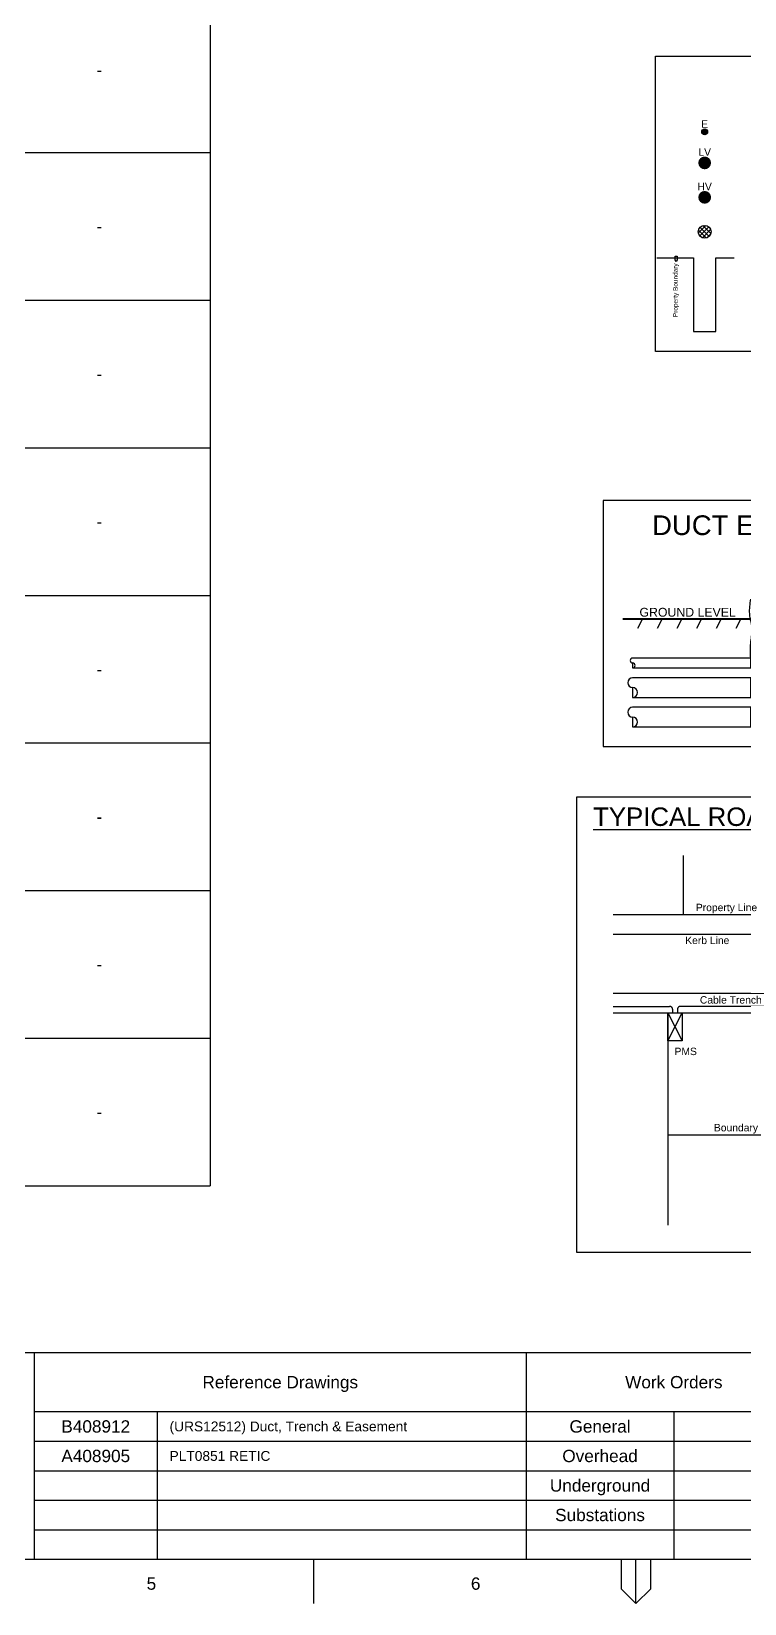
# Paper-space layout 'duct' of a CAD drawing. Header units: metres, sheet in millimetres. Extents: x -9 to 824, y -9 to 577.
# Drawn here: x 284.9 to 429.8, y -9 to 310.5 of the extents above; entities that cross this region are included whole.
import ezdxf
from ezdxf import colors
from ezdxf.entities.mleader import LeaderData, LeaderLine
from ezdxf.enums import TextEntityAlignment as Align
from ezdxf.math import Vec2, Vec3

# ---------------------------------------------------------------- set-up
doc = ezdxf.new("R2010")
doc.units = ezdxf.units.M
doc.linetypes.add('DASHED', pattern=[19.05, 12.7, -6.35])
doc.layers.get('0').update_dxf_attribs({"color": 6})
doc.layers.add('Notes', color=7, linetype='Continuous')
doc.styles.add('ARIAL', font='arial.ttf', dxfattribs={"height": 2})
doc.styles.add('ieISOCP', font='arial.ttf', dxfattribs={"height": 1.5})
doc.styles.get("Standard").update_dxf_attribs({"font": 'arial.ttf'})
doc.dimstyles.get("Standard").update_dxf_attribs({"dimtxt": 2, "dimasz": 3, "dimexe": 1, "dimexo": 3, "dimgap": 0.5, "dimtad": 0, "dimlfac": -1, "dimzin": 12, "dimdsep": 46, "dimtxsty": 'Standard', "dimcen": 1, "dimclrd": 256, "dimclre": 256, "dimclrt": 256, "dimadec": 0, "dimazin": 3, "dimtfac": 1, "dimtmove": 0, "dimatfit": 3, "dimfxl": 1, "dimfxlon": 1, "dimtolj": 1, "dimtzin": 0, "dimlwd": -1, "dimlwe": -1, "dimarcsym": 0})

# ---------------------------------------------------------------- blocks, each defined once
blk = doc.blocks.new('A1_FRAME_TITLE')
at = {"layer": 'Notes'}
for p, q in [((294.37, 47.97), (294.37, 5.97)), ((394.37, 47.97), (394.37, 5.97)), ((394.37, 47.97), (394.37, 5.97)), ((294.37, 35.97), (394.37, 35.97)), ((319.37, 35.97), (319.37, 5.97)), ((394.37, 35.97), (454.37, 35.97)), ((424.37, 35.97), (424.37, 5.97)), ((294.37, 29.97), (394.37, 29.97)), ((394.37, 29.97), (454.37, 29.97)), ((294.37, 23.97), (394.37, 23.97)), ((394.37, 23.97), (454.37, 23.97)), ((294.37, 17.97), (394.37, 17.97)), ((394.37, 17.97), (454.37, 17.97)), ((294.37, 11.97), (394.37, 11.97)), ((394.37, 11.97), (454.37, 11.97)), ((351.17, -3.03), (351.17, 5.97)), ((413.68, 5.97), (413.68, -0.03)), ((416.68, -3.03), (416.68, 5.97)), ((419.68, -0.03), (419.68, 5.97)), ((413.68, -0.03), (416.68, -3.03)), ((416.68, -3.03), (419.68, -0.03))]:
    blk.add_line(p, q, dxfattribs=at)
at = {"layer": 'Notes', "flags": 128}
for points in [[(9, 47.97), (824.37, 47.97)], [(123.8, 5.97), (824.37, 5.97)]]:
    blk.add_lwpolyline(points, dxfattribs=at)
at = {"layer": 'Notes', "style": 'ARIAL'}
for s, p in [('Reference Drawings', (344.37, 41.97)), ('Work Orders', (424.37, 41.97)), ('General', (409.37, 32.97)), ('Overhead', (409.37, 26.97)), ('Underground', (409.37, 20.97)), ('Substations', (409.37, 14.97))]:
    blk.add_text(s, height=2.5, dxfattribs=at).set_placement(p, align=Align.MIDDLE_CENTER)
for s, p in [('5', (317.21, -0.22)), ('6', (383.12, -0.22))]:
    blk.add_text(s, height=2.5, dxfattribs=at).set_placement(p)
at = {"layer": 'Notes', "style": 'ARIAL', "flags": 8}
blk.add_attdef('VERSION_NO', text='', height=1.5, rotation=90, dxfattribs=at).set_placement((261.75, 40.04), align=Align.MIDDLE_CENTER)
at = {"layer": 'Notes', "style": 'ARIAL'}
for tag, height, p in [('CAP_NO', 2, (496.37, 44.97)), ('IE_NUM', 2, (496.37, 38.97)), ('REF_1', 2, (321.87, 32.97)), ('GEN_WO', 2.5, (427.37, 32.97)), ('HV_SWITCH', 2, (496.37, 32.97)), ('REF_2', 2, (321.87, 26.97)), ('OH_WO', 2.5, (427.37, 26.97)), ('UBD_REF', 2, (496.37, 26.97)), ('REF_3', 2, (321.87, 20.97)), ('UG_WO', 2.5, (427.37, 20.97)), ('GIS_MAP_No', 2, (496.37, 20.97)), ('SUB_WO', 2.5, (427.37, 14.97)), ('HV_OP_DIAG', 2, (496.37, 14.97)), ('REF_4', 2, (321.87, 14.97)), ('LGA', 2, (496.37, 8.97))]:
    blk.add_attdef(tag, text='', height=height, dxfattribs=at).set_placement(p, align=Align.MIDDLE_LEFT)
for tag, height, p in [('T1', 4, (679.37, 41.13)), ('T2', 4, (679.37, 35.13)), ('REF_No_1', 2.5, (306.87, 32.97)), ('T3', 4, (679.37, 29.13)), ('REF_No_2', 2.5, (306.87, 26.97)), ('DRAWN', 2.5, (561.87, 25.97)), ('T4', 4, (679.37, 23.13)), ('NUM', 8, (791.37, 20.97)), ('REV', 8, (819.37, 20.97)), ('REF_No_3', 2.5, (306.87, 20.97)), ('DATE', 2.5, (561.87, 17.97)), ('REF_No_4', 2.5, (306.87, 14.97)), ('T5', 4, (679.37, 17.13)), ('T6', 4, (679.37, 11.13)), ('CHD', 2.5, (561.87, 9.97)), ('DESIGN', 2.5, (601.87, 9.97)), ('NS', 2.5, (789.8, 8.94)), ('SHTS', 2.5, (804.81, 8.95))]:
    blk.add_attdef(tag, text='', height=height, dxfattribs=at).set_placement(p, align=Align.MIDDLE_CENTER)
blk.add_attdef('scale', text='', height=2.5, dxfattribs=at).set_placement((560.29, 33.27), align=Align.CENTER)
blk.add_attdef('ExportID', (9.08, 2.39), '', height=2.5, dxfattribs=at)
at = {"layer": 'Notes', "style": 'ARIAL', "flags": 1}
for tag, p, height in [('ProjectType', (14.17, -26.8), 2.5), ('ExportDate', (60.28, -26.79), 2.5), ('ExportUserName', (69.15, -26.8), 2.5), ('DesignerCompanyName', (81.48, -26.79), 2.5), ('ExportAreaOfInterest', (97.1, -26.81), 2.5), ('GIS_SUCCESS', (112, -26.78), 2.5), ('CAD_SUCCESS', (121.79, -26.78), 2.5), ('DEPOTCODE', (132.11, -26.88), 2.5), ('ExportCategories', (140.08, -26.8), 2.5), ('Comments', (154.38, -26.88), 2.5), ('ProjectNumber', (23.56, -26.82), 0.1), ('DrawingNumber', (35.51, -26.8), 0.1), ('ProjectDescription', (47.56, -26.83), 0.1)]:
    blk.add_attdef(tag, p, '', height=height, dxfattribs=at)
blk = doc.blocks.new('*D211')
at = {"layer": 'Notes', "transparency": 16777216}
for p, q in [((83.1, 70.87), (83.1, 68.64)), ((83.1, 69.64), (83.1, 70.64)), ((84.1, 68.64), (82.1, 68.64)), ((83.1, 66.84), (83.1, 68.64)), ((83.1, 66.84), (83.1, 68.64)), ((84.1, 66.84), (82.1, 66.84)), ((83.1, 65.84), (83.1, 64.84))]:
    blk.add_line(p, q, dxfattribs=at)
for points in [[(82.93, 69.64), (83.26, 69.64), (83.1, 68.64)], [(82.93, 65.84), (83.26, 65.84), (83.1, 66.84)]]:
    blk.add_solid(points, dxfattribs=at)
at = {"layer": 'Notes', "transparency": 16777216, "insert": (83.1, 74.75), "char_height": 1.5, "attachment_point": 5, "rotation": 90}
blk.add_mtext('\\A1;900mm', dxfattribs=at)
blk = doc.blocks.new('*D205')
at = {"layer": 'Notes', "transparency": 16777216}
for p, q in [((44, 50.98), (44, 51.98)), ((44, 49.98), (45, 49.98)), ((44, 49.98), (44, 48.64)), ((44, 47.64), (44, 45.73))]:
    blk.add_line(p, q, dxfattribs=at)
for points in [[(43.83, 50.98), (44.17, 50.98), (44, 49.98)], [(43.83, 47.64), (44.17, 47.64), (44, 48.64)]]:
    blk.add_solid(points, dxfattribs=at)
at = {"layer": 'Notes', "transparency": 16777216, "insert": (44, 40.93), "char_height": 1.5, "attachment_point": 5, "rotation": 90}
blk.add_mtext('\\A1;{\\fISOCPEUR|b0|i0|c0|p34;℄}-600mm', dxfattribs=at)
blk = doc.blocks.new('*D206')
at = {"layer": 'Notes', "transparency": 16777216}
for p, q in [((44.46, 54.34), (43.46, 54.34)), ((45.46, 53.34), (45.46, 55.34)), ((46.95, 54.34), (45.46, 54.34)), ((46.95, 53.34), (46.95, 55.34)), ((47.95, 54.34), (48.95, 54.34))]:
    blk.add_line(p, q, dxfattribs=at)
for points in [[(44.46, 54.5), (44.46, 54.17), (45.46, 54.34)], [(47.95, 54.5), (47.95, 54.17), (46.95, 54.34)]]:
    blk.add_solid(points, dxfattribs=at)
at = {"layer": 'Notes', "transparency": 16777216, "insert": (39.58, 54.34), "char_height": 1.5, "attachment_point": 5}
blk.add_mtext('\\A1;900mm', dxfattribs=at)
blk = doc.blocks.new('*D207')
at = {"layer": 'Notes', "transparency": 16777216}
for p, q in [((67.66, 32.31), (66.66, 32.31)), ((68.66, 31.31), (68.66, 33.31)), ((68.66, 32.31), (70.13, 32.31)), ((70.13, 31.31), (70.13, 33.31)), ((71.13, 32.31), (72.13, 32.31))]:
    blk.add_line(p, q, dxfattribs=at)
for points in [[(67.66, 32.48), (67.66, 32.14), (68.66, 32.31)], [(71.13, 32.48), (71.13, 32.14), (70.13, 32.31)]]:
    blk.add_solid(points, dxfattribs=at)
at = {"layer": 'Notes', "transparency": 16777216, "insert": (76.01, 32.31), "char_height": 1.5, "attachment_point": 5}
blk.add_mtext('\\A1;900mm', dxfattribs=at)
blk = doc.blocks.new('*D208')
at = {"layer": 'Notes', "transparency": 16777216}
for p, q in [((50.13, 22), (50.13, 23)), ((52.14, 23), (52.14, 21)), ((49.13, 22), (48.13, 22)), ((52.14, 22), (50.13, 22)), ((53.14, 22), (54.14, 22))]:
    blk.add_line(p, q, dxfattribs=at)
for points in [[(49.13, 22.17), (49.13, 21.83), (50.13, 22)], [(53.14, 22.17), (53.14, 21.83), (52.14, 22)]]:
    blk.add_solid(points, dxfattribs=at)
at = {"layer": 'Notes', "transparency": 16777216, "insert": (44.25, 22), "char_height": 1.5, "attachment_point": 5}
blk.add_mtext('\\A1;900mm', dxfattribs=at)
blk = doc.blocks.new('*D209')
at = {"layer": 'Notes', "transparency": 16777216}
for p, q in [((78.51, 52.36), (78.51, 49.97)), ((78.51, 50.97), (78.51, 51.97)), ((78.51, 49.97), (77.51, 49.97)), ((78.76, 48.64), (77.51, 48.64)), ((78.51, 49.97), (78.51, 48.64)), ((78.51, 49.97), (78.51, 48.64)), ((78.51, 47.64), (78.51, 46.64))]:
    blk.add_line(p, q, dxfattribs=at)
for points in [[(78.35, 50.97), (78.68, 50.97), (78.51, 49.97)], [(78.35, 47.64), (78.68, 47.64), (78.51, 48.64)]]:
    blk.add_solid(points, dxfattribs=at)
at = {"layer": 'Notes', "transparency": 16777216, "insert": (78.51, 56.25), "char_height": 1.5, "attachment_point": 5, "rotation": 90}
blk.add_mtext('\\A1;600mm', dxfattribs=at)
blk = doc.blocks.new('*D210')
at = {"layer": 'Notes', "transparency": 16777216}
for p, q in [((88.42, 51.44), (88.42, 52.44)), ((87.42, 50.44), (89.42, 50.44)), ((87.42, 48.64), (89.42, 48.64)), ((88.42, 48.64), (88.42, 50.44)), ((88.42, 48.64), (88.42, 50.44)), ((88.42, 46.63), (88.42, 48.64)), ((88.42, 47.64), (88.42, 46.64))]:
    blk.add_line(p, q, dxfattribs=at)
for points in [[(88.25, 51.44), (88.59, 51.44), (88.42, 50.44)], [(88.25, 47.64), (88.59, 47.64), (88.42, 48.64)]]:
    blk.add_solid(points, dxfattribs=at)
at = {"layer": 'Notes', "transparency": 16777216, "insert": (88.42, 42.75), "char_height": 1.5, "attachment_point": 5, "rotation": 90}
blk.add_mtext('\\A1;900mm', dxfattribs=at)
blk = doc.blocks.new('*D212')
at = {"layer": 'Notes', "transparency": 16777216}
for p, q in [((49.13, 28.73), (47.36, 28.73)), ((51.47, 28.73), (50.13, 28.73)), ((52.47, 28.73), (53.47, 28.73))]:
    blk.add_line(p, q, dxfattribs=at)
for points in [[(49.13, 28.9), (49.13, 28.56), (50.13, 28.73)], [(52.47, 28.9), (52.47, 28.56), (51.47, 28.73)]]:
    blk.add_solid(points, dxfattribs=at)
at = {"layer": 'Notes', "transparency": 16777216, "insert": (42.56, 28.73), "char_height": 1.5, "attachment_point": 5}
blk.add_mtext('\\A1;{\\fISOCPEUR|b0|i0|c0|p34;℄}-600mm', dxfattribs=at)
blk = doc.blocks.new('*U398')
h = blk.add_hatch(color=3)
h.dxf.hatch_style = 1
h.paths.add_polyline_path([(0.6, 0.6, 1), (-0.6, 0.6, 1)])
at = {"color": 3}
blk.add_circle((0, 0.6), 0.6, dxfattribs=at)
at = {"insert": (0, 2.2), "char_height": 1.5, "width": 1.8, "attachment_point": 5}
blk.add_mtext('{\\C3;E}', dxfattribs=at)
blk = doc.blocks.new('*U384')
h = blk.add_hatch(color=5)
h.dxf.hatch_style = 1
h.paths.add_polyline_path([(1.3, 1.3, 1), (-1.3, 1.3, 1)])
at = {"color": 1, "insert": (0, 3.5), "char_height": 1.5, "width": 1.4, "attachment_point": 5}
blk.add_mtext('{\\C5;LV}', dxfattribs=at)
blk = doc.blocks.new('*U386')
h = blk.add_hatch(color=1)
h.dxf.hatch_style = 1
h.paths.add_polyline_path([(1.3, 1.3, 1), (-1.3, 1.3, 1)])
at = {"color": 1, "insert": (0, 3.5), "char_height": 1.5, "width": 1.4, "attachment_point": 5}
blk.add_mtext('HV', dxfattribs=at)
blk = doc.blocks.new('*U395')
at = {"transparency": 33554559}
h = blk.add_hatch(dxfattribs=at)
h.set_pattern_fill('ANSI37', color=256, scale=0.2)
h.paths.add_polyline_path([(1.3, 1.3, 1), (-1.3, 1.3, 1)])
blk.add_circle((0, 1.3), 1.3)
blk = doc.blocks.new('Trench (PB)')
for p, q in [((-8, 20.5), (-7.5, 20.5)), ((-8, 19.5), (-8, 20.5)), ((-7.75, 19), (-8, 19.5)), ((-7.5, 19.5), (-7.75, 19)), ((-7.5, 20.5), (-7.5, 19.5))]:
    blk.add_line(p, q)
at = {"flags": 128}
blk.add_lwpolyline([(-13, 20), (-3, 20), (-3, 0), (3, 0), (3, 20), (8, 20)], dxfattribs=at)
at = {"insert": (-7.75, 18.5), "char_height": 1.25, "attachment_point": 6, "rotation": 90, "style": 'ieISOCP'}
blk.add_mtext('Property Boundary', dxfattribs=at)
blk = doc.blocks.new('*T459')
at = {"layer": 'Notes', "color": 0, "linetype": 'ByBlock', "lineweight": -2, "transparency": 16777216}
for p, q in [((0, 0), (309.86, 0)), ((0, 0), (0, -480.96)), ((309.86, 0), (309.86, -480.96)), ((0, -15), (309.86, -15)), ((0, -35), (309.86, -35)), ((30, -35), (30, -480.96)), ((69.86, -35), (69.86, -480.96)), ((99.86, -35), (99.86, -480.96)), ((119.86, -35), (119.86, -480.96)), ((139.86, -35), (139.86, -480.96)), ((159.86, -35), (159.86, -480.96)), ((179.86, -35), (179.86, -480.96)), ((199.86, -35), (199.86, -480.96)), ((219.86, -35), (219.86, -480.96)), ((264.86, -35), (264.86, -480.96)), ((0, -48.82), (309.86, -48.82)), ((0, -78.82), (309.86, -78.82)), ((0, -108.82), (309.86, -108.82)), ((0, -138.82), (309.86, -138.82)), ((0, -168.82), (309.86, -168.82)), ((0, -202.23), (309.86, -202.23)), ((0, -237.41), (309.86, -237.41)), ((0, -270.96), (309.86, -270.96)), ((0, -300.96), (309.86, -300.96)), ((0, -330.96), (309.86, -330.96)), ((0, -360.96), (309.86, -360.96)), ((0, -390.96), (309.86, -390.96)), ((0, -420.96), (309.86, -420.96)), ((0, -450.96), (309.86, -450.96)), ((0, -480.96), (309.86, -480.96))]:
    blk.add_line(p, q, dxfattribs=at)
at = {"layer": 'Notes', "color": 0, "lineweight": 35, "transparency": 16777216}
for s, insert, char_height, width, attachment_point in [('Urban Subdivision Related Reimbursement - Duct and Cable Schedule', (154.93, -7.5), 6, 306.8607, 5), ('{\\fArial|b1|i0|c0|p34;Duct and Cable Schedule codes:\\PT&R: HV Light trenching & reinstatement\\PPC: Lay Cable - Pull Conductor through Ducts\\P*All length entered in meters (m)}', (1.5, -25), 2.5, 96.8607, 4), ('{\\fArial|b1|i0|c0|p34;LD: Lay HV 125mm Ducts in Trench\\PC: Cable - Materials}', (101.36, -25), 2.5, 117, 4), ('{\\fArial|b1|i0|c0|p34;LC: Lay HV Cable - Directly Buried in Trench\\PD: Lay HV duct in SL/LV Trench}', (221.36, -25), 2.5, 87, 4), ('{\\fArial|b1|i0|c0|p34;Route Length     (m)}', (84.86, -41.91), 2.5, 27, 5), ('{\\fArial|b1|i0|c0|p34;Other Duct Reimbursement            (m) x ($) }', (242.36, -41.91), 2.5, 42, 5), ('{\\fArial|b1|i0|c0|p34;Existing Duct Usage       (m) x ($)}', (287.36, -41.91), 2.5, 42, 5), ('{\\fArial|b1|i0|c0|p34;Nodes}', (15, -41.91), 2.5, 27, 5), ('{\\fArial|b1|i0|c0|p34;Configuration}', (49.93, -41.91), 2.5, 36.8607, 5), ('{\\fArial|b1|i0|c0|p34;T&R}', (109.86, -41.91), 2.5, 17, 5), ('{\\fArial|b1|i0|c0|p34;LD}', (129.86, -41.91), 2.5, 17, 5), ('{\\fArial|b1|i0|c0|p34;LC}', (149.86, -41.91), 2.5, 17, 5), ('{\\fArial|b1|i0|c0|p34;PC}', (169.86, -41.91), 2.5, 17, 5), ('{\\fArial|b1|i0|c0|p34;C}', (189.86, -41.91), 2.5, 17, 5), ('{\\fArial|b1|i0|c0|p34;D}', (209.86, -41.91), 2.5, 17, 5), ('New Trench', (49.93, -50.32), 2.5, 36.8607, 2), ('A - B', (15, -63.82), 2.5, 27, 5), ('41', (84.86, -63.82), 2.5, 27, 5), ('-', (109.86, -63.82), 2.5, 17, 5), ('-', (129.86, -63.82), 2.5, 17, 5), ('-', (149.86, -63.82), 2.5, 17, 5), ('-', (169.86, -63.82), 2.5, 17, 5), ('-', (189.86, -63.82), 2.5, 17, 5), ('-', (209.86, -63.82), 2.5, 17, 5), ('-', (242.36, -63.82), 2.5, 42, 5), ('-', (287.36, -63.82), 2.5, 42, 5), ('New Road Crossing', (49.93, -80.32), 2.5, 36.8607, 2), ('B - C', (15, -93.82), 2.5, 27, 5), ('18', (84.86, -93.82), 2.5, 27, 5), ('72', (209.86, -93.82), 2.5, 17, 5), ('-', (109.86, -93.82), 2.5, 17, 5), ('-', (129.86, -93.82), 2.5, 17, 5), ('-', (149.86, -93.82), 2.5, 17, 5), ('-', (169.86, -93.82), 2.5, 17, 5), ('-', (189.86, -93.82), 2.5, 17, 5), ('-', (242.36, -93.82), 2.5, 42, 5), ('-', (287.36, -93.82), 2.5, 42, 5), ('New Trench', (49.93, -110.32), 2.5, 36.8607, 2), ('C - D', (15, -123.82), 2.5, 27, 5), ('20', (84.86, -123.82), 2.5, 27, 5), ('-', (109.86, -123.82), 2.5, 17, 5), ('-', (129.86, -123.82), 2.5, 17, 5), ('-', (149.86, -123.82), 2.5, 17, 5), ('-', (169.86, -123.82), 2.5, 17, 5), ('-', (189.86, -123.82), 2.5, 17, 5), ('60', (209.86, -123.82), 2.5, 17, 5), ('-', (242.36, -123.82), 2.5, 42, 5), ('-', (287.36, -123.82), 2.5, 42, 5), ('New Trench', (49.93, -140.32), 2.5, 36.8607, 2), ('D - E', (15, -153.82), 2.5, 27, 5), ('20', (84.86, -153.82), 2.5, 27, 5), ('60', (209.86, -153.82), 2.5, 17, 5), ('-', (109.86, -153.82), 2.5, 17, 5), ('-', (129.86, -153.82), 2.5, 17, 5), ('-', (149.86, -153.82), 2.5, 17, 5), ('-', (169.86, -153.82), 2.5, 17, 5), ('-', (189.86, -153.82), 2.5, 17, 5), ('-', (242.36, -153.82), 2.5, 42, 5), ('-', (287.36, -153.82), 2.5, 42, 5), ('New Trench Adjacent Existing', (49.93, -170.32), 2.5, 36.8607, 2), ('E - F', (15, -185.52), 2.5, 27, 5), ('28', (84.86, -185.52), 2.5, 27, 5), ('84', (209.86, -185.52), 2.5, 17, 5), ('-', (109.86, -185.52), 2.5, 17, 5), ('-', (129.86, -185.52), 2.5, 17, 5), ('-', (149.86, -185.52), 2.5, 17, 5), ('-', (169.86, -185.52), 2.5, 17, 5), ('-', (189.86, -185.52), 2.5, 17, 5), ('-', (242.36, -185.52), 2.5, 42, 5), ('-', (287.36, -185.52), 2.5, 42, 5), ('New Trench Adjacent Existing', (49.93, -203.73), 2.5, 36.8607, 2), ('F - G', (15, -219.82), 2.5, 27, 5), ('14', (84.86, -219.82), 2.5, 27, 5), ('-', (109.86, -219.82), 2.5, 17, 5), ('-', (129.86, -219.82), 2.5, 17, 5), ('28', (149.86, -219.82), 2.5, 17, 5), ('-', (169.86, -219.82), 2.5, 17, 5), ('28', (189.86, -219.82), 2.5, 17, 5), ('42', (209.86, -219.82), 2.5, 17, 5), ('-', (242.36, -219.82), 2.5, 42, 5), ('-', (287.36, -219.82), 2.5, 42, 5), ('New Trench Adjacent Existing', (49.93, -238.91), 2.5, 36.8607, 2), ('G - H', (15, -254.19), 2.5, 27, 5), ('24', (84.86, -254.19), 2.5, 27, 5), ('-', (109.86, -254.19), 2.5, 17, 5), ('-', (129.86, -254.19), 2.5, 17, 5), ('48', (149.86, -254.19), 2.5, 17, 5), ('-', (169.86, -254.19), 2.5, 17, 5), ('48', (189.86, -254.19), 2.5, 17, 5), ('72', (209.86, -254.19), 2.5, 17, 5), ('-', (242.36, -254.19), 2.5, 42, 5), ('-', (287.36, -254.19), 2.5, 42, 5), ('New Road Crossing', (49.93, -272.46), 2.5, 36.8607, 2), ('H - J', (15, -285.96), 2.5, 27, 5), ('15', (84.86, -285.96), 2.5, 27, 5), ('-', (109.86, -285.96), 2.5, 17, 5), ('-', (129.86, -285.96), 2.5, 17, 5), ('30', (169.86, -285.96), 2.5, 17, 5), ('30', (189.86, -285.96), 2.5, 17, 5), ('45', (209.86, -285.96), 2.5, 17, 5), ('-', (242.36, -285.96), 2.5, 42, 5), ('-', (287.36, -285.96), 2.5, 42, 5), ('New Trench', (49.93, -302.46), 2.5, 36.8607, 2), ('J - K', (15, -315.96), 2.5, 27, 5), ('102', (84.86, -315.96), 2.5, 27, 5), ('-', (109.86, -315.96), 2.5, 17, 5), ('-', (129.86, -315.96), 2.5, 17, 5), ('204', (149.86, -315.96), 2.5, 17, 5), ('204', (189.86, -315.96), 2.5, 17, 5), ('102', (209.86, -315.96), 2.5, 17, 5), ('-', (242.36, -315.96), 2.5, 42, 5), ('-', (287.36, -315.96), 2.5, 42, 5), ('New Trench', (49.93, -332.46), 2.5, 36.8607, 2), ('K - L', (15, -345.96), 2.5, 27, 5), ('168', (84.86, -345.96), 2.5, 27, 5), ('-', (109.86, -345.96), 2.5, 17, 5), ('-', (129.86, -345.96), 2.5, 17, 5), ('-', (149.86, -345.96), 2.5, 17, 5), ('-', (169.86, -345.96), 2.5, 17, 5), ('-', (189.86, -345.96), 2.5, 17, 5), ('-', (209.86, -345.96), 2.5, 17, 5), ('-', (242.36, -345.96), 2.5, 42, 5), ('-', (287.36, -345.96), 2.5, 42, 5), ('New Trench', (49.93, -362.46), 2.5, 36.8607, 2), ('L - M', (15, -375.96), 2.5, 27, 5), ('12', (84.86, -375.96), 2.5, 27, 5), ('-', (109.86, -375.96), 2.5, 17, 5), ('-', (129.86, -375.96), 2.5, 17, 5), ('-', (149.86, -375.96), 2.5, 17, 5), ('-', (169.86, -375.96), 2.5, 17, 5), ('-', (189.86, -375.96), 2.5, 17, 5), ('-', (209.86, -375.96), 2.5, 17, 5), ('-', (242.36, -375.96), 2.5, 42, 5), ('-', (287.36, -375.96), 2.5, 42, 5), ('New Trench', (49.93, -392.46), 2.5, 36.8607, 2), ('M - N', (15, -405.96), 2.5, 27, 5), ('24', (84.86, -405.96), 2.5, 27, 5), ('-', (109.86, -405.96), 2.5, 17, 5), ('-', (129.86, -405.96), 2.5, 17, 5), ('-', (149.86, -405.96), 2.5, 17, 5), ('-', (169.86, -405.96), 2.5, 17, 5), ('-', (189.86, -405.96), 2.5, 17, 5), ('-', (209.86, -405.96), 2.5, 17, 5), ('-', (242.36, -405.96), 2.5, 42, 5), ('-', (287.36, -405.96), 2.5, 42, 5), ('New Trench', (49.93, -422.46), 2.5, 36.8607, 2), ('N - P', (15, -435.96), 2.5, 27, 5), ('15', (84.86, -435.96), 2.5, 27, 5), ('-', (109.86, -435.96), 2.5, 17, 5), ('-', (129.86, -435.96), 2.5, 17, 5), ('-', (149.86, -435.96), 2.5, 17, 5), ('-', (169.86, -435.96), 2.5, 17, 5), ('-', (189.86, -435.96), 2.5, 17, 5), ('-', (209.86, -435.96), 2.5, 17, 5), ('-', (242.36, -435.96), 2.5, 42, 5), ('-', (287.36, -435.96), 2.5, 42, 5), ('New Trench', (49.93, -452.46), 2.5, 36.8607, 2), ('P - Q', (15, -465.96), 2.5, 27, 5), ('32', (84.86, -465.96), 2.5, 27, 5), ('-', (109.86, -465.96), 2.5, 17, 5), ('-', (129.86, -465.96), 2.5, 17, 5), ('-', (149.86, -465.96), 2.5, 17, 5), ('-', (169.86, -465.96), 2.5, 17, 5), ('-', (189.86, -465.96), 2.5, 17, 5), ('-', (209.86, -465.96), 2.5, 17, 5), ('-', (242.36, -465.96), 2.5, 42, 5), ('-', (287.36, -465.96), 2.5, 42, 5)]:
    blk.add_mtext(s, dxfattribs=dict(at, insert=insert, char_height=char_height, width=width, attachment_point=attachment_point))
blk = doc.blocks.new('NOTE_DUCT-END-DETAIL')
h = blk.add_hatch(color=256)
h.dxf.hatch_style = 1
h.paths.add_polyline_path([(42.5, 34), (41.5, 34), (42, 30)])
h = blk.add_hatch(color=256)
h.dxf.hatch_style = 1
h.paths.add_polyline_path([(42, 26), (41.5, 22), (42.5, 22)])
for p, q in [((42, 34), (42, 40)), ((41.5, 34), (42.5, 34)), ((42, 30), (41.5, 34)), ((42.5, 34), (42, 30)), ((32, 30), (44, 30)), ((79.61, 30.03), (81.54, 30.58)), ((8, 26), (7, 24)), ((12, 26), (11, 24)), ((16, 26), (15, 24)), ((20, 26), (19, 24)), ((24, 26), (23, 24)), ((28, 26), (27, 24)), ((32, 26), (31, 24)), ((36, 26), (35, 24)), ((40, 26), (39, 24)), ((42, 26), (41.5, 22)), ((42.5, 22), (42, 26)), ((44, 26), (43, 24)), ((66, 26), (65, 24)), ((70, 26), (69, 24)), ((74, 26), (73, 24)), ((90.5, 26), (89.5, 24)), ((94.5, 26), (93.5, 24)), ((41.5, 22), (42.5, 22)), ((42, 22), (42, 16)), ((6, 17), (6, 16)), ((6, 12), (6, 10)), ((6, 6), (6, 4))]:
    blk.add_line(p, q)
at = {"lineweight": 40}
for p, q in [((4, 26), (46, 26)), ((64, 26), (96, 26))]:
    blk.add_line(p, q, dxfattribs=at)
blk.add_lwpolyline([(0, 0), (100, 0), (100, 50), (0, 50)], close=True)
at = {"flags": 128}
blk.add_lwpolyline([(77, 26), (77, 2), (89, 2), (89, 26)], dxfattribs=at)
for points in [[(6, 16), (30, 16), (29.99, 18), (6, 18)], [(6, 10), (30, 10), (30, 14), (6, 14)], [(6, 4), (30, 4), (30, 8), (6, 8)]]:
    blk.add_lwpolyline(points)
for centre, radius in [((80, 17), 1), ((86, 17), 1), ((80, 12), 2), ((86, 12), 2), ((80, 6), 2), ((86, 6), 2)]:
    blk.add_circle(centre, radius)
for centre, radius, start, end in [((6, 17.5), 0.5, 90, 270), ((6, 16.5), 0.5, 270, 90), ((6, 13), 1, 90, 270), ((6, 11), 1, 270, 90), ((6, 7), 1, 90, 270), ((6, 5), 1, 270, 90)]:
    blk.add_arc(centre, radius, start, end)
blk.add_spline([(30, 18), (30, 21), (30.27, 23.77), (29.8, 27), (30, 30)], degree=3)
for points, knots in [([(79.02, 16.78), (78.69, 18.04), (77.93, 20.87), (80.66, 25.06), (80.1, 28.32), (79.61, 30.03)], [0, 0, 0, 0, 3.753389, 8.496806, 13.604961, 13.604961, 13.604961, 13.604961]), ([(80.98, 17.22), (80.86, 17.77), (80.8, 18.02), (80.62, 18.73), (80.54, 19.16), (80.48, 19.7), (80.47, 19.86), (80.47, 20.17), (80.49, 20.3), (80.54, 20.6), (80.58, 20.77), (80.75, 21.33), (80.93, 21.77), (81.34, 22.74), (81.57, 23.29), (81.87, 24.23), (81.97, 24.6), (82.1, 25.33), (82.15, 25.69), (82.21, 26.73), (82.17, 27.4), (81.97, 28.92), (81.77, 29.77), (81.54, 30.58)], [0, 0, 0, 0, 0.775638, 0.775638, 2.326913, 2.326913, 3.062631, 3.062631, 3.843652, 3.843652, 4.624672, 4.624672, 6.1926, 6.1926, 7.760529, 7.760529, 8.622893, 8.622893, 9.485257, 9.485257, 11.135927, 11.135927, 13.388184, 13.388184, 13.388184, 13.388184])]:
    blk.add_open_spline(points, degree=3, knots=knots)
blk.add_text('DUCT END LOCATION DETAIL', height=4).set_placement((50, 45), align=Align.MIDDLE_CENTER)
blk.add_text('300mm', height=1.79, rotation=90.0136).set_placement((41.5, 36), align=Align.BOTTOM_CENTER)
blk.add_text('GROUND LEVEL', height=1.79).set_placement((17.18, 25.88), align=Align.BOTTOM_CENTER)
at = {"insert": (53.5, 4), "char_height": 1.79, "attachment_point": 8}
blk.add_mtext('DEVELOPER TO ATTACH\\PPVC MARKER TAPE \\PTO DUCT END', dxfattribs=at)
ml = blk.add_multileader_mtext('Standard')
ml.set_content('', color=256)
ml.set_leader_properties()
ml.build(insert=Vec2(0, 0))
ml.multileader.update_dxf_attribs({"leader_type": 2, "text_left_attachment_type": 2, "text_right_attachment_type": 2, "dogleg_length": 0.01, "arrow_head_size": 3})
ctx = ml.context
ctx.base_point, ctx.char_height, ctx.arrow_head_size, ctx.landing_gap_size, ctx.plane_origin = Vec3(40.5, 8), 2, 3, 1, Vec3(31.5, 18)
ctx.left_attachment, ctx.right_attachment = 2, 2
notes = []
notes.append((ctx, [(0, (1, 1, 0), (40.49, 8), (1, 0), 0.01, [(0, [(31.5, 18)], 0, [])])]))
ctx.mtext.insert, ctx.mtext.flow_direction = Vec3(41.5, 9), 5
ml = blk.add_multileader_mtext('Standard')
ml.set_content('', color=256)
ml.set_leader_properties()
ml.build(insert=Vec2(0, 0))
ml.multileader.update_dxf_attribs({"leader_type": 2, "text_left_attachment_type": 2, "text_right_attachment_type": 2, "dogleg_length": 0.01, "arrow_head_size": 3})
ctx = ml.context
ctx.base_point, ctx.char_height, ctx.arrow_head_size, ctx.landing_gap_size, ctx.plane_origin = Vec3(65.5, 7.5), 2, 3, 1, Vec3(56.5, 20.5)
ctx.left_attachment, ctx.right_attachment = 2, 2
notes.append((ctx, [(1, (1, 1, 0), (67.51, 7.5), (-1, 0), 0.01, [(0, [(76.5, 16.5)], 0, [])])]))
ctx.mtext.insert, ctx.mtext.flow_direction = Vec3(66.5, 8.5), 5
for ctx, leaders in notes:
    for number, flags, end, landing, length, lines in leaders:
        leader = LeaderData()
        leader.index, (leader.has_last_leader_line, leader.has_dogleg_vector, leader.attachment_direction) = number, flags
        leader.last_leader_point, leader.dogleg_vector, leader.dogleg_length = Vec3(end), Vec3(landing), length
        for number, points, colour, breaks in lines:
            line = LeaderLine()
            line.index, line.vertices, line.color, line.breaks = number, Vec3.list(points), colors.encode_raw_color(colour), breaks
            leader.lines.append(line)
        ctx.leaders.append(leader)
blk = doc.blocks.new('Typical Road Crossing')
at = {"layer": 'Notes'}
for p, q in [((21.727, 80.674), (21.727, 68.637)), ((41.727, 80.674), (41.727, 68.637)), ((62.139, 80.674), (62.139, 68.637)), ((85.439, 80.674), (85.439, 68.637)), ((106.271, 80.674), (106.271, 68.637)), ((7.5, 48.637), (45.441, 48.637)), ((18.587, 48.637), (18.587, 5.5)), ((18.587, 43), (21.5, 48.637)), ((18.587, 48.637), (21.5, 43)), ((45.441, 48.637), (50.129, 43.949)), ((50.129, 43.949), (50.129, 5.5)), ((68.723, 29.589), (70.065, 30)), ((70.065, 30), (112.435, 30)), ((18.587, 23.896), (50.129, 23.896)), ((51.473, 24.307), (52.138, 24.511)), ((53.973, 25.072), (54, 25.081)), ((70.129, 7.5), (112.5, 7.5))]:
    blk.add_line(p, q, dxfattribs=at)
at = {"layer": 'Notes', "ltscale": 2}
for p, q in [((7.5, 64.637), (112.5, 64.637)), ((112.5, 52.5), (74, 52.5)), ((66, 44.5), (66, 5.5))]:
    blk.add_line(p, q, dxfattribs=at)
at = {"layer": 'Notes'}
for points in [[(0, 0), (120, 0), (120, 92.5), (0, 92.5)], [(18.587, 48.637), (21.5, 48.637), (21.5, 43), (18.587, 43)]]:
    blk.add_lwpolyline(points, close=True, dxfattribs=at)
at = {"layer": 'Notes', "flags": 128}
for points in [[(7.5, 68.637), (112.5, 68.637)], [(85.089, 50.437), (85.089, 66.837), (85.439, 66.837), (85.789, 66.837), (85.789, 50.437), (85.089, 50.437)], [(70.129, 5.5), (70.129, 43.949), (74.817, 48.637), (112.5, 48.637)]]:
    blk.add_lwpolyline(points, dxfattribs=at)
at = {"layer": 'Notes', "linetype": 'DASHED', "ltscale": 3, "flags": 128}
blk.add_lwpolyline([(112.5, 67.3), (86.039, 67.3, 0.3480677), (85.455, 66.837, 0.3480677)], format="xyb", dxfattribs=at)
at = {"layer": 'Notes', "ltscale": 2, "flags": 128}
blk.add_lwpolyline([(7.5, 52.637), (46, 52.637, -0.4142136), (54, 44.637), (54, 5.5)], format="xyb", dxfattribs=at)
at = {"layer": 'Notes', "linetype": 'DASHED', "ltscale": 3}
for points in [[(7.5, 49.985), (18.944, 49.983, -0.4141666), (19.544, 49.383), (19.544, 48.637)], [(46.952, 49.977), (21.144, 49.985, 0.4142706), (20.544, 49.385), (20.544, 48.637)]]:
    blk.add_lwpolyline(points, format="xyb", dxfattribs=at)
at = {"layer": 'Notes', "linetype": 'DASHED', "ltscale": 3, "flags": 128}
for points in [[(45.998, 49.98), (51.473, 44.506), (51.473, 5.5)], [(84.839, 49.973), (73.417, 49.975)]]:
    blk.add_lwpolyline(points, dxfattribs=at)
at = {"layer": 'Notes', "flags": 128}
for points in [[(46.952, 49.627), (46.952, 50.327), (73.417, 50.337), (73.417, 49.637)], [(51.979, 24.823), (68.564, 29.901), (68.882, 29.277), (52.297, 24.199)]]:
    blk.add_lwpolyline(points, close=True, dxfattribs=at)
at = {"layer": 'Notes', "ltscale": 2}
blk.add_arc((74, 44.5), 8, 90, 180, dxfattribs=at)
at = {"layer": 'Notes'}
blk.add_arc((84.839, 50.573), 0.6, 269.98393, 346.9371, dxfattribs=at)
at = {"layer": 'Notes', "attachment_point": 5}
for s, insert, char_height in [('{\\LTYPICAL ROAD CROSSING CONFIGURATION}', (60, 88.5), 3.75), ('Property Line ', (30.51, 69.855), 1.5), ('Kerb Line ', (26.6, 63.381), 1.5), ('Road', (101.963, 57.988), 1.5), ('Cable Trench ', (31.384, 51.29), 1.5), ('Roadcrossing\\PDucts ', (60.135, 49.978), 1.5), ('Property Line ', (101.53, 49.855), 1.5), ('PMS ', (22.214, 40.817), 1.5), ('Boundary ', (90.91, 31.21), 1.5), ('Boundary ', (32.433, 25.106), 1.5), ('Dimensions are in Millimetres ', (97.25, 2.75), 1.8)]:
    blk.add_mtext(s, dxfattribs=dict(at, insert=insert, char_height=char_height))
at = {"layer": 'Notes', "char_height": 1.5, "attachment_point": 5}
for s, insert, rotation in [('Roadcrossing\\PDucts ', (60.43, 27.05), 17.02491), ('Road', (60.246, 11.039), 90)]:
    blk.add_mtext(s, dxfattribs=dict(at, insert=insert, rotation=rotation))
at = {"layer": 'Notes'}
for base, p1, p2, angle, text, override, picture, middle in [((83.098, 68.637), (85.789, 66.837), (85.789, 68.637), 90, '900mm', {"dimtxt": 1.5, "dimasz": 1, "dimexo": 1, "dimtmove": 1}, '*D211', (83.25, 74.75)), ((78.513, 48.637), (78.513, 49.974), (79.761, 48.637), 90, '600mm', {"dimtxt": 1.5, "dimasz": 1, "dimexo": 1, "dimtofl": 1, "dimtmove": 1}, '*D209', (78.5, 56.25)), ((44, 49.981), (42.75, 48.637), (44, 49.981), 90, '{\\fISOCPEUR|b0|i0|c0|p34;℄}-600mm', {"dimtxt": 1.5, "dimasz": 1, "dimexo": 1, "dimse1": 1}, '*D205', (44, 40.935)), ((88.422, 50.437), (85.789, 48.637), (85.789, 50.437), 90, '900mm', {"dimtxt": 1.5, "dimasz": 1, "dimexo": 1, "dimtmove": 1}, '*D210', (88.5, 42.75)), ((68.665, 32.309), (70.129, 30), (68.665, 29.647), 180, '900mm', {"dimtxt": 1.5, "dimasz": 1, "dimexo": 1}, '*D207', (76.012, 32.309)), ((50.129, 22), (52.138, 24.511), (50.129, 22), 180, '900mm', {"dimtxt": 1.5, "dimasz": 1, "dimexo": 1}, '*D208', (44.247, 22))]:
    dim = blk.add_linear_dim(base=base, p1=p1, p2=p2, angle=angle, text=text, dimstyle='Standard', override=override, dxfattribs=at)
    dim.commit()
    dim.dimension.update_dxf_attribs({"geometry": picture, "text_midpoint": middle, "dimtype": 128})
dim = blk.add_linear_dim(base=(45.458, 54.337), p1=(46.952, 49.977), p2=(45.458, 49.984), angle=180, text='900mm', dimstyle='Standard', override={"dimtxt": 1.5, "dimasz": 1, "dimexo": 1}, dxfattribs=at)
dim.commit()
dim.dimension.update_dxf_attribs({"geometry": '*D206', "text_midpoint": (39.576, 54.337)})
dim = blk.add_linear_dim(base=(51.473, 28.729), p1=(50.129, 29.166), p2=(51.473, 28.729), text='{\\fISOCPEUR|b0|i0|c0|p34;℄}-600mm', dimstyle='Standard', override={"dimtxt": 1.5, "dimasz": 1, "dimexo": 1, "dimse1": 1, "dimse2": 1}, dxfattribs=at)
dim.commit()
dim.dimension.update_dxf_attribs({"geometry": '*D212', "text_midpoint": (42.556, 28.729), "dimtype": 128})

psp = doc.layouts.new('duct')

# ---------------------------------------------------------------- linework, layer by layer
at = {"layer": 'Notes'}
psp.add_lwpolyline([(411.72, 305.5), (591.72, 305.5), (591.72, 245.5), (411.72, 245.5)], close=True, dxfattribs=at)

# ---------------------------------------------------------------- block references
psp.add_blockref('*T459', (11.32, 556.87))
ref = psp.add_blockref('A1_FRAME_TITLE', (-8.92, -5.97), dxfattribs=at)
ref.add_attrib('REF_No_1', 'B408912', dxfattribs={"height": 2.5, "style": 'ARIAL'}).set_placement((297.95, 27), align=Align.MIDDLE_CENTER)
ref.add_attrib('REF_1', '(URS12512) Duct, Trench & Easement', dxfattribs={"height": 2, "style": 'ARIAL'}).set_placement((312.95, 27), align=Align.MIDDLE_LEFT)
ref.add_attrib('REF_No_2', 'A408905', dxfattribs={"height": 2.5, "style": 'ARIAL'}).set_placement((297.95, 21), align=Align.MIDDLE_CENTER)
ref.add_attrib('REF_2', 'PLT0851 RETIC', dxfattribs={"height": 2, "style": 'ARIAL'}).set_placement((312.95, 21), align=Align.MIDDLE_LEFT)
for name, p in [('*U398', (421.72, 289.5)), ('*U384', (421.72, 282.5)), ('*U386', (421.72, 275.5)), ('*U395', (421.72, 268.5)), ('NOTE_DUCT-END-DETAIL', (401.08, 165.16)), ('Typical Road Crossing', (395.65, 62.39))]:
    psp.add_blockref(name, p, dxfattribs=at)
at = {"layer": 'Notes', "xscale": 0.75, "yscale": 0.75, "zscale": 0.5}
psp.add_blockref('Trench (PB)', (421.72, 249.5), dxfattribs=at)

doc.saveas('drawing.dxf')
